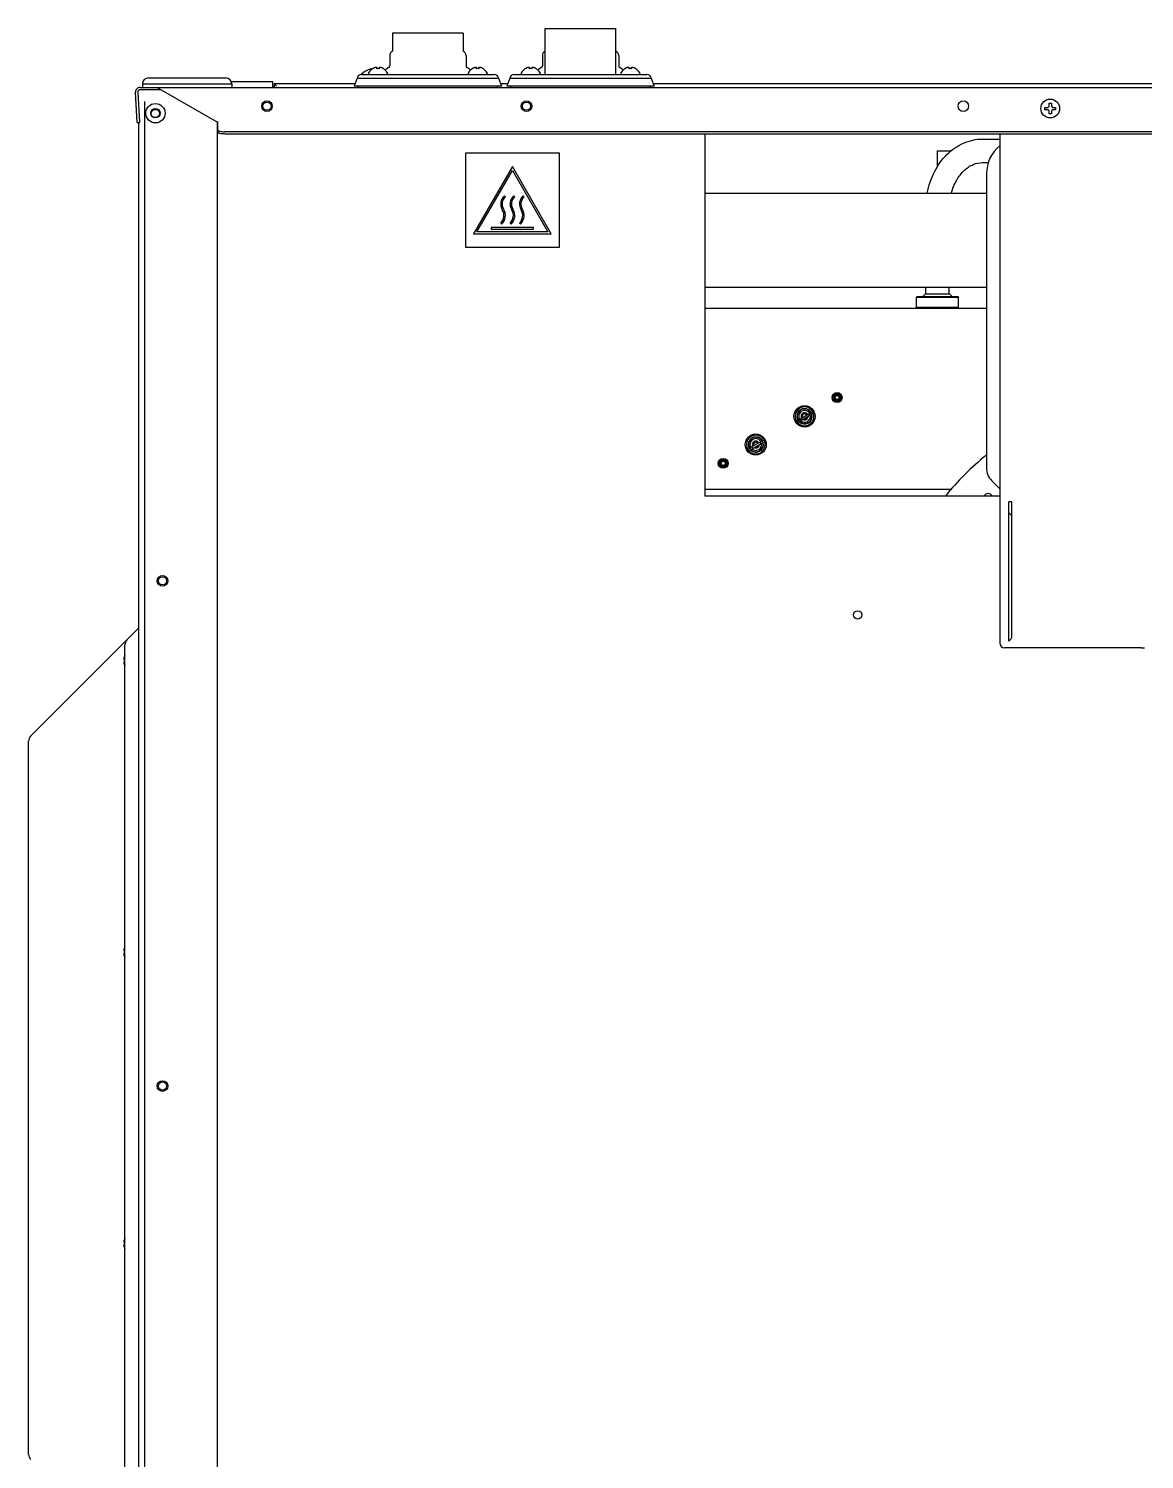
# Model space of a CAD drawing. Header units: millimetres. Extents: x 900 to 7803, y 2935 to 8583.
# Drawn here: x 900 to 1375, y 6170 to 6779 of the extents above; entities that cross this region are included whole.
import ezdxf

# ---------------------------------------------------------------- set-up
doc = ezdxf.new("R2010")
doc.units = ezdxf.units.MM
doc.header["$LTSCALE"] = 676.148
doc.layers.get('0').update_dxf_attribs({"linetype": 'CONTINUOUS'})
for name, color, linetype in [('ASSI', 7, 'CONTINUOUS'), ('CURVE', 7, 'CONTINUOUS'), ('GEOM', 7, 'CONTINUOUS'), ('PIPE', 7, 'CONTINUOUS')]:
    doc.layers.add(name, color=color, linetype=linetype)

msp = doc.modelspace()

# ---------------------------------------------------------------- linework, layer by layer
at = {"color": 7, "linetype": 'Continuous'}
for p, q in [((1119.87, 6759.53), (1119.87, 6779.03)), ((1119.87, 6779.03), (1149.87, 6779.03)), ((1149.87, 6759.53), (1149.87, 6779.03)), ((1044.72, 6761.56), (1044.72, 6761.57)), ((1046.35, 6761.98), (1046.35, 6762.01)), ((1048.08, 6762.53), (1048.06, 6762.54)), ((1048.15, 6761.98), (1048.15, 6762.53)), ((1049.15, 6762.53), (1049.15, 6761.98)), ((1049.22, 6762.53), (1049.15, 6762.53)), ((1050.95, 6762.01), (1050.95, 6761.98)), ((1088.79, 6761.98), (1088.79, 6762.01)), ((1090.52, 6762.53), (1090.5, 6762.54)), ((1090.59, 6761.98), (1090.59, 6762.53)), ((1091.59, 6762.53), (1091.59, 6761.98)), ((1091.66, 6762.53), (1091.59, 6762.53)), ((1093.39, 6762.01), (1093.39, 6761.98)), ((1111.35, 6761.98), (1111.35, 6762.01)), ((1113.08, 6762.53), (1113.06, 6762.54)), ((1113.15, 6761.98), (1113.15, 6762.53)), ((1114.15, 6762.53), (1114.15, 6761.98)), ((1114.22, 6762.53), (1114.15, 6762.53)), ((1115.95, 6762.01), (1115.95, 6761.98)), ((1153.79, 6761.98), (1153.79, 6762.01)), ((1155.52, 6762.53), (1155.5, 6762.54)), ((1155.59, 6761.98), (1155.59, 6762.53)), ((1156.59, 6762.53), (1156.59, 6761.98)), ((1156.66, 6762.53), (1156.59, 6762.53)), ((1158.39, 6762.01), (1158.39, 6761.98)), ((948.37, 6755.53), (948.39, 6754.28)), ((948.37, 6755.53), (986.37, 6755.53)), ((986.37, 6755.53), (986.35, 6754.28)), ((986.37, 6755.58), (986.37, 6755.53)), ((1334.37, 6746.03), (1334.37, 6747.33)), ((1334.37, 6747.33), (1335.37, 6747.33)), ((1335.37, 6747.33), (1335.37, 6746.03)), ((1332.57, 6744.53), (1332.57, 6745.53)), ((1332.57, 6745.53), (1333.87, 6745.53)), ((1333.87, 6744.53), (1332.57, 6744.53)), ((1333.87, 6745.53), (1334.37, 6746.03)), ((1334.37, 6744.03), (1333.87, 6744.53)), ((1334.37, 6742.73), (1334.37, 6744.03)), ((1335.37, 6742.73), (1334.37, 6742.73)), ((1335.37, 6746.03), (1335.87, 6745.53)), ((1335.87, 6744.53), (1335.37, 6744.03)), ((1335.37, 6744.03), (1335.37, 6742.73)), ((1335.87, 6745.53), (1337.17, 6745.53)), ((1337.17, 6744.53), (1335.87, 6744.53)), ((1337.17, 6745.53), (1337.17, 6744.53)), ((1187.87, 6709.03), (1307.7, 6709.03)), ((1278.17, 6665.03), (1277.87, 6664.73)), ((1277.87, 6664.73), (1295.87, 6664.73)), ((1278.17, 6665.03), (1295.57, 6665.03)), ((1295.57, 6665.03), (1295.87, 6664.73)), ((1295.87, 6660.33), (1277.87, 6660.33)), ((1226.8, 6612.03), (1233.73, 6616.03)), ((1227.2, 6611.34), (1234.13, 6615.34)), ((1227.67, 6612.53), (1228.07, 6611.84)), ((1228.53, 6613.03), (1228.93, 6612.34)), ((1232, 6615.03), (1232.4, 6614.34)), ((1232.86, 6615.53), (1233.26, 6614.84)), ((1233.73, 6616.03), (1234.13, 6615.34)), ((1226.8, 6612.03), (1227.2, 6611.34)), ((1206.02, 6600.03), (1212.94, 6604.03)), ((1206.42, 6599.34), (1213.34, 6603.34)), ((1206.88, 6600.53), (1207.28, 6599.84)), ((1207.75, 6601.03), (1208.15, 6600.34)), ((1211.21, 6603.03), (1211.61, 6602.34)), ((1212.08, 6603.53), (1212.48, 6602.84)), ((1212.94, 6604.03), (1213.34, 6603.34)), ((1206.02, 6600.03), (1206.42, 6599.34)), ((940.37, 6510.96), (940.37, 6510.94)), ((940.37, 6509.1), (940.38, 6509.03)), ((940.38, 6510.53), (940.87, 6510.53)), ((940.87, 6509.53), (940.38, 6509.53)), ((940.37, 6386.96), (940.37, 6386.94)), ((940.37, 6385.1), (940.38, 6385.03)), ((940.38, 6386.53), (940.87, 6386.53)), ((940.87, 6385.53), (940.38, 6385.53)), ((940.37, 6262.96), (940.37, 6262.94)), ((940.37, 6261.1), (940.38, 6261.03)), ((940.38, 6262.53), (940.87, 6262.53)), ((940.87, 6261.53), (940.38, 6261.53))]:
    msp.add_line(p, q, dxfattribs=at)
at = {"linetype": 'Continuous'}
for p, q in [((946.87, 5088.63), (946.87, 6739.07)), ((1187.87, 6669.03), (1307.7, 6669.03))]:
    msp.add_line(p, q, dxfattribs=at)
for centre in [(953.87, 6742.93), (956.87, 6544.03), (956.87, 6329.03)]:
    msp.add_circle(centre, 1.75, dxfattribs=at)
at = {"color": 7, "linetype": 'Continuous'}
for centre, radius, start, end in [((1041.97, 6759.32), 0.5, 133.77466, 156.17457), ((1047.47, 6753.58), 8.45, 108.99246, 133.77466), ((1047.47, 6753.58), 8.44, 100.66216, 109.02708), ((1046.44, 6757.7), 4.2, 95.51796, 97.29216), ((1046.44, 6757.72), 4.19, 94.61205, 95.51729), ((1046.44, 6757.73), 4.18, 93.74057, 94.61201), ((1046.44, 6757.73), 4.17, 93.47179, 93.74045), ((1048.84, 6757.92), 4.75, 118.9687, 121.53408), ((1048.84, 6757.93), 4.75, 118.00738, 118.96837), ((1048.84, 6757.93), 4.75, 116.68125, 118.00741), ((1048.84, 6757.93), 4.74, 115.54022, 116.6812), ((1048.83, 6757.94), 4.74, 114.57218, 115.5402), ((1048.83, 6757.94), 4.73, 113.31747, 114.5722), ((1048.83, 6757.95), 4.73, 112.54738, 113.31738), ((1048.83, 6757.95), 4.72, 111.00254, 112.54756), ((1048.83, 6757.96), 4.72, 110.5181, 111.00226), ((1048.82, 6757.97), 4.7, 108.46559, 110.51874), ((1048.81, 6757.99), 4.68, 107.37727, 108.46505), ((1048.81, 6758), 4.67, 106.39488, 107.37721), ((1048.8, 6758.03), 4.64, 104.31758, 106.39637), ((1047.91, 6760.54), 2.01, 95.14015, 97.27441), ((1047.91, 6760.56), 1.98, 94.28564, 95.13722), ((1047.91, 6760.57), 1.97, 93.02327, 94.28605), ((1047.9, 6760.58), 1.96, 91.9964, 93.02281), ((1047.9, 6760.59), 1.95, 90.92609, 91.9964), ((1047.9, 6760.59), 1.95, 88.84585, 90.92584), ((1047.9, 6760.59), 1.96, 87.62334, 88.84551), ((1047.9, 6760.58), 1.96, 86.78408, 87.62353), ((1047.9, 6760.57), 1.97, 85.39839, 86.78335), ((1047.9, 6760.54), 2.01, 82.72591, 84.7415), ((1048.66, 6758.22), 3.79, 95.07778, 97.59878), ((1048.65, 6758.23), 3.78, 92.54273, 95.07721), ((1048.65, 6758.24), 3.77, 87.4579, 92.5421), ((1048.65, 6758.23), 3.78, 84.92279, 87.45727), ((1048.65, 6758.22), 3.79, 82.40122, 84.92222), ((1049.41, 6760.56), 1.98, 94.60089, 95.25577), ((1049.41, 6760.57), 1.97, 93.21662, 94.60163), ((1049.41, 6760.58), 1.96, 92.37651, 93.21588), ((1049.4, 6760.59), 1.95, 91.15443, 92.37672), ((1049.4, 6760.59), 1.95, 89.07408, 91.15408), ((1049.4, 6760.59), 1.95, 88.00368, 89.07383), ((1049.4, 6760.58), 1.96, 86.97713, 88.00368), ((1049.4, 6760.57), 1.97, 85.71401, 86.97666), ((1049.4, 6760.56), 1.98, 84.86273, 85.7144), ((1049.4, 6760.54), 2.01, 82.72561, 84.85983), ((1048.51, 6758.03), 4.64, 73.60363, 75.68242), ((1048.5, 6758), 4.67, 72.62279, 73.60512), ((1048.49, 6757.99), 4.68, 71.53495, 72.62273), ((1048.49, 6757.97), 4.7, 69.48126, 71.53441), ((1048.48, 6757.96), 4.72, 68.99774, 69.4819), ((1048.48, 6757.95), 4.72, 67.45244, 68.99746), ((1048.48, 6757.95), 4.73, 66.68262, 67.45262), ((1048.48, 6757.94), 4.73, 65.4278, 66.68253), ((1048.47, 6757.94), 4.74, 64.45979, 65.42782), ((1048.47, 6757.93), 4.74, 63.3188, 64.45978), ((1048.47, 6757.93), 4.75, 61.99259, 63.31875), ((1048.47, 6757.93), 4.75, 61.03163, 61.99262), ((1048.47, 6757.92), 4.75, 58.46592, 61.0313), ((1091.28, 6757.92), 4.75, 118.9687, 121.53408), ((1091.27, 6757.93), 4.75, 118.00738, 118.96837), ((1091.27, 6757.93), 4.75, 116.68125, 118.00741), ((1091.27, 6757.93), 4.74, 115.54022, 116.6812), ((1091.27, 6757.94), 4.74, 114.57218, 115.5402), ((1091.27, 6757.94), 4.73, 113.31747, 114.5722), ((1091.27, 6757.95), 4.73, 112.54738, 113.31738), ((1091.26, 6757.95), 4.72, 111.00254, 112.54756), ((1091.26, 6757.96), 4.72, 110.5181, 111.00226), ((1091.26, 6757.97), 4.7, 108.46559, 110.51874), ((1091.25, 6757.99), 4.68, 107.37727, 108.46505), ((1091.25, 6758), 4.67, 106.39488, 107.37721), ((1091.24, 6758.03), 4.64, 104.31758, 106.39637), ((1090.34, 6760.54), 2.01, 95.14015, 97.27441), ((1090.34, 6760.56), 1.98, 94.28564, 95.13722), ((1090.34, 6760.57), 1.97, 93.02327, 94.28605), ((1090.34, 6760.58), 1.96, 91.9964, 93.02281), ((1090.34, 6760.59), 1.95, 90.92609, 91.9964), ((1090.34, 6760.59), 1.95, 88.84585, 90.92584), ((1090.34, 6760.59), 1.96, 87.62334, 88.84551), ((1090.34, 6760.58), 1.96, 86.78408, 87.62353), ((1090.34, 6760.57), 1.97, 85.39839, 86.78335), ((1090.34, 6760.54), 2.01, 82.72591, 84.7415), ((1091.09, 6758.22), 3.79, 95.07778, 97.59878), ((1091.09, 6758.23), 3.78, 92.54273, 95.07721), ((1091.09, 6758.24), 3.77, 87.4579, 92.5421), ((1091.09, 6758.23), 3.78, 84.92279, 87.45727), ((1091.09, 6758.22), 3.79, 82.40122, 84.92222), ((1091.84, 6760.56), 1.98, 94.60089, 95.25577), ((1091.84, 6760.57), 1.97, 93.21662, 94.60163), ((1091.84, 6760.58), 1.96, 92.37651, 93.21588), ((1091.84, 6760.59), 1.95, 91.15443, 92.37672), ((1091.84, 6760.59), 1.95, 89.07408, 91.15408), ((1091.84, 6760.59), 1.95, 88.00368, 89.07383), ((1091.84, 6760.58), 1.96, 86.97713, 88.00368), ((1091.84, 6760.57), 1.97, 85.71401, 86.97666), ((1091.84, 6760.56), 1.98, 84.86273, 85.7144), ((1091.84, 6760.54), 2.01, 82.72561, 84.85983), ((1090.94, 6758.03), 4.64, 73.60363, 75.68242), ((1090.93, 6758), 4.67, 72.62279, 73.60512), ((1090.93, 6757.99), 4.68, 71.53495, 72.62273), ((1090.92, 6757.97), 4.7, 69.48126, 71.53441), ((1090.92, 6757.96), 4.72, 68.99774, 69.4819), ((1090.92, 6757.95), 4.72, 67.45244, 68.99746), ((1090.91, 6757.95), 4.73, 66.68262, 67.45262), ((1090.91, 6757.94), 4.73, 65.4278, 66.68253), ((1090.91, 6757.94), 4.74, 64.45979, 65.42782), ((1090.91, 6757.93), 4.74, 63.3188, 64.45978), ((1090.91, 6757.93), 4.75, 61.99259, 63.31875), ((1090.91, 6757.93), 4.75, 61.03163, 61.99262), ((1090.9, 6757.92), 4.75, 58.46592, 61.0313), ((1113.84, 6757.92), 4.75, 118.9687, 121.53408), ((1113.84, 6757.93), 4.75, 118.00738, 118.96837), ((1113.84, 6757.93), 4.75, 116.68125, 118.00741), ((1113.84, 6757.93), 4.74, 115.54022, 116.6812), ((1113.83, 6757.94), 4.74, 114.57218, 115.5402), ((1113.83, 6757.94), 4.73, 113.31747, 114.5722), ((1113.83, 6757.95), 4.73, 112.54738, 113.31738), ((1113.83, 6757.95), 4.72, 111.00254, 112.54756), ((1113.83, 6757.96), 4.72, 110.5181, 111.00226), ((1113.82, 6757.97), 4.7, 108.46559, 110.51874), ((1113.81, 6757.99), 4.68, 107.37727, 108.46505), ((1113.81, 6758), 4.67, 106.39488, 107.37721), ((1113.8, 6758.03), 4.64, 104.31758, 106.39637), ((1112.91, 6760.54), 2.01, 95.14015, 97.27441), ((1112.91, 6760.56), 1.98, 94.28564, 95.13722), ((1112.91, 6760.57), 1.97, 93.02327, 94.28605), ((1112.9, 6760.58), 1.96, 91.9964, 93.02281), ((1112.9, 6760.59), 1.95, 90.92609, 91.9964), ((1112.9, 6760.59), 1.95, 88.84585, 90.92584), ((1112.9, 6760.59), 1.96, 87.62334, 88.84551), ((1112.9, 6760.58), 1.96, 86.78408, 87.62353), ((1112.9, 6760.57), 1.97, 85.39839, 86.78335), ((1112.9, 6760.54), 2.01, 82.72591, 84.7415), ((1113.66, 6758.22), 3.79, 95.07778, 97.59878), ((1113.65, 6758.23), 3.78, 92.54273, 95.07721), ((1113.65, 6758.24), 3.77, 87.4579, 92.5421), ((1113.65, 6758.23), 3.78, 84.92279, 87.45727), ((1113.65, 6758.22), 3.79, 82.40122, 84.92222), ((1114.41, 6760.56), 1.98, 94.60089, 95.25577), ((1114.41, 6760.57), 1.97, 93.21662, 94.60163), ((1114.41, 6760.58), 1.96, 92.37651, 93.21588), ((1114.4, 6760.59), 1.95, 91.15443, 92.37672), ((1114.4, 6760.59), 1.95, 89.07408, 91.15408), ((1114.4, 6760.59), 1.95, 88.00368, 89.07383), ((1114.4, 6760.58), 1.96, 86.97713, 88.00368), ((1114.4, 6760.57), 1.97, 85.71401, 86.97666), ((1114.4, 6760.56), 1.98, 84.86273, 85.7144), ((1114.4, 6760.54), 2.01, 82.72561, 84.85983), ((1113.51, 6758.03), 4.64, 73.60363, 75.68242), ((1113.5, 6758), 4.67, 72.62279, 73.60512), ((1113.49, 6757.99), 4.68, 71.53495, 72.62273), ((1113.49, 6757.97), 4.7, 69.48126, 71.53441), ((1113.48, 6757.96), 4.72, 68.99774, 69.4819), ((1113.48, 6757.95), 4.72, 67.45244, 68.99746), ((1113.48, 6757.95), 4.73, 66.68262, 67.45262), ((1113.48, 6757.94), 4.73, 65.4278, 66.68253), ((1113.47, 6757.94), 4.74, 64.45979, 65.42782), ((1113.47, 6757.93), 4.74, 63.3188, 64.45978), ((1113.47, 6757.93), 4.75, 61.99259, 63.31875), ((1113.47, 6757.93), 4.75, 61.03163, 61.99262), ((1113.47, 6757.92), 4.75, 58.46592, 61.0313), ((1156.28, 6757.92), 4.75, 118.9687, 121.53408), ((1156.27, 6757.93), 4.75, 118.00738, 118.96837), ((1156.27, 6757.93), 4.75, 116.68125, 118.00741), ((1156.27, 6757.93), 4.74, 115.54022, 116.6812), ((1156.27, 6757.94), 4.74, 114.57218, 115.5402), ((1156.27, 6757.94), 4.73, 113.31747, 114.5722), ((1156.27, 6757.95), 4.73, 112.54738, 113.31738), ((1156.26, 6757.95), 4.72, 111.00254, 112.54756), ((1156.26, 6757.96), 4.72, 110.5181, 111.00226), ((1156.26, 6757.97), 4.7, 108.46559, 110.51874), ((1156.25, 6757.99), 4.68, 107.37727, 108.46505), ((1156.25, 6758), 4.67, 106.39488, 107.37721), ((1156.24, 6758.03), 4.64, 104.31758, 106.39637), ((1155.34, 6760.54), 2.01, 95.14015, 97.27441), ((1155.34, 6760.56), 1.98, 94.28564, 95.13722), ((1155.34, 6760.57), 1.97, 93.02327, 94.28605), ((1155.34, 6760.58), 1.96, 91.9964, 93.02281), ((1155.34, 6760.59), 1.95, 90.92609, 91.9964), ((1155.34, 6760.59), 1.95, 88.84585, 90.92584), ((1155.34, 6760.59), 1.96, 87.62334, 88.84551), ((1155.34, 6760.58), 1.96, 86.78408, 87.62353), ((1155.34, 6760.57), 1.97, 85.39839, 86.78335), ((1155.34, 6760.54), 2.01, 82.72591, 84.7415), ((1156.09, 6758.22), 3.79, 95.07778, 97.59878), ((1156.09, 6758.23), 3.78, 92.54273, 95.07721), ((1156.09, 6758.24), 3.77, 87.4579, 92.5421), ((1156.09, 6758.23), 3.78, 84.92279, 87.45727), ((1156.09, 6758.22), 3.79, 82.40122, 84.92222), ((1156.84, 6760.56), 1.98, 94.60089, 95.25577), ((1156.84, 6760.57), 1.97, 93.21662, 94.60163), ((1156.84, 6760.58), 1.96, 92.37651, 93.21588), ((1156.84, 6760.59), 1.95, 91.15443, 92.37672), ((1156.84, 6760.59), 1.95, 89.07408, 91.15408), ((1156.84, 6760.59), 1.95, 88.00368, 89.07383), ((1156.84, 6760.58), 1.96, 86.97713, 88.00368), ((1156.84, 6760.57), 1.97, 85.71401, 86.97666), ((1156.84, 6760.56), 1.98, 84.86273, 85.7144), ((1156.84, 6760.54), 2.01, 82.72561, 84.85983), ((1155.94, 6758.03), 4.64, 73.60363, 75.68242), ((1155.93, 6758), 4.67, 72.62279, 73.60512), ((1155.93, 6757.99), 4.68, 71.53495, 72.62273), ((1155.92, 6757.97), 4.7, 69.48126, 71.53441), ((1155.92, 6757.96), 4.72, 68.99774, 69.4819), ((1155.92, 6757.95), 4.72, 67.45244, 68.99746), ((1155.91, 6757.95), 4.73, 66.68262, 67.45262), ((1155.91, 6757.94), 4.73, 65.4278, 66.68253), ((1155.91, 6757.94), 4.74, 64.45979, 65.42782), ((1155.91, 6757.93), 4.74, 63.3188, 64.45978), ((1155.91, 6757.93), 4.75, 61.99259, 63.31875), ((1155.91, 6757.93), 4.75, 61.03163, 61.99262), ((1155.9, 6757.92), 4.75, 58.46592, 61.0313), ((948.64, 6754.28), 0.25, 181, 270), ((986.1, 6754.28), 0.25, 270, 359), ((1230.26, 6614.03), 1, 30, 210), ((1230.26, 6614.03), 1, 263.1301, 336.8699), ((1209.48, 6602.03), 1, 30, 210), ((1209.48, 6602.03), 1, 263.1301, 336.8699), ((942.33, 6510.78), 1.97, 175.39839, 176.78335), ((942.32, 6510.78), 1.96, 176.78408, 177.62353), ((942.32, 6510.78), 1.96, 177.62334, 178.84551), ((942.31, 6510.78), 1.95, 178.84585, 180.92584), ((942.31, 6510.78), 1.95, 180.92609, 181.9964), ((942.32, 6510.78), 1.96, 181.9964, 183.02281), ((942.33, 6510.78), 1.97, 183.02327, 184.28605), ((942.33, 6509.28), 1.97, 175.71401, 176.97666), ((942.32, 6509.28), 1.96, 176.97713, 178.00368), ((942.31, 6509.28), 1.95, 178.00368, 179.07383), ((942.31, 6509.28), 1.95, 179.07408, 181.15408), ((942.32, 6509.28), 1.95, 181.15443, 182.37672), ((942.32, 6509.28), 1.96, 182.37651, 183.21588), ((942.33, 6509.28), 1.97, 183.21662, 184.60163), ((942.37, 6510.78), 2.01, 172.72591, 174.7415), ((942.34, 6510.78), 1.98, 184.28564, 185.13722), ((942.37, 6510.79), 2.01, 185.14015, 187.27441), ((942.37, 6509.28), 2.01, 172.72561, 174.85983), ((942.34, 6509.28), 1.98, 174.86273, 175.7144), ((942.35, 6509.28), 1.98, 184.60089, 185.25577), ((944.87, 6509.88), 4.64, 163.60363, 165.68242), ((944.87, 6510.18), 4.64, 194.31758, 196.39637), ((944.9, 6509.88), 4.67, 162.62279, 163.60512), ((944.91, 6509.87), 4.68, 161.53495, 162.62273), ((944.93, 6509.87), 4.7, 159.48126, 161.53441), ((944.94, 6509.86), 4.72, 158.99774, 159.4819), ((944.95, 6509.86), 4.72, 157.45244, 158.99746), ((944.96, 6509.86), 4.73, 156.68262, 157.45262), ((944.96, 6509.85), 4.73, 155.4278, 156.68253), ((944.97, 6509.85), 4.74, 154.45979, 155.42782), ((944.97, 6509.85), 4.74, 153.3188, 154.45978), ((944.97, 6509.85), 4.75, 151.99259, 153.31875), ((944.98, 6509.85), 4.75, 151.03163, 151.99262), ((944.98, 6509.85), 4.75, 149.78159, 151.03154), ((944.9, 6510.19), 4.67, 196.39488, 197.37721), ((944.91, 6510.19), 4.68, 197.37727, 198.46505), ((944.93, 6510.2), 4.7, 198.46559, 200.51874), ((944.94, 6510.2), 4.72, 200.5181, 201.00226), ((944.95, 6510.2), 4.72, 201.00254, 202.54756), ((944.96, 6510.21), 4.73, 202.54738, 203.31738), ((944.96, 6510.21), 4.73, 203.31747, 204.5722), ((944.97, 6510.21), 4.74, 204.57218, 205.5402), ((944.97, 6510.21), 4.74, 205.54022, 206.6812), ((944.97, 6510.21), 4.75, 206.68125, 208.00741), ((944.98, 6510.22), 4.75, 208.00738, 208.96837), ((944.98, 6510.22), 4.75, 208.96847, 210.21826), ((944.87, 6385.88), 4.64, 163.60363, 165.68242), ((944.9, 6385.88), 4.67, 162.62279, 163.60512), ((944.91, 6385.87), 4.68, 161.53495, 162.62273), ((944.93, 6385.87), 4.7, 159.48126, 161.53441), ((944.94, 6385.86), 4.72, 158.99774, 159.4819), ((944.95, 6385.86), 4.72, 157.45244, 158.99746), ((944.96, 6385.86), 4.73, 156.68262, 157.45262), ((944.96, 6385.85), 4.73, 155.4278, 156.68253), ((944.97, 6385.85), 4.74, 154.45979, 155.42782), ((944.97, 6385.85), 4.74, 153.3188, 154.45978), ((944.97, 6385.85), 4.75, 151.99259, 153.31875), ((944.98, 6385.85), 4.75, 151.03163, 151.99262), ((944.98, 6385.85), 4.75, 149.78159, 151.03154), ((942.33, 6386.78), 1.97, 175.39839, 176.78335), ((942.32, 6386.78), 1.96, 176.78408, 177.62353), ((942.32, 6386.78), 1.96, 177.62334, 178.84551), ((942.31, 6386.78), 1.95, 178.84585, 180.92584), ((942.31, 6386.78), 1.95, 180.92609, 181.9964), ((942.32, 6386.78), 1.96, 181.9964, 183.02281), ((942.33, 6386.78), 1.97, 183.02327, 184.28605), ((942.33, 6385.28), 1.97, 175.71401, 176.97666), ((942.32, 6385.28), 1.96, 176.97713, 178.00368), ((942.31, 6385.28), 1.95, 178.00368, 179.07383), ((942.31, 6385.28), 1.95, 179.07408, 181.15408), ((942.32, 6385.28), 1.95, 181.15443, 182.37672), ((942.32, 6385.28), 1.96, 182.37651, 183.21588), ((942.33, 6385.28), 1.97, 183.21662, 184.60163), ((942.37, 6386.78), 2.01, 172.72591, 174.7415), ((942.34, 6386.78), 1.98, 184.28564, 185.13722), ((942.37, 6386.79), 2.01, 185.14015, 187.27441), ((942.37, 6385.28), 2.01, 172.72561, 174.85983), ((942.34, 6385.28), 1.98, 174.86273, 175.7144), ((942.35, 6385.28), 1.98, 184.60089, 185.25577), ((944.87, 6386.18), 4.64, 194.31758, 196.39637), ((944.9, 6386.19), 4.67, 196.39488, 197.37721), ((944.91, 6386.19), 4.68, 197.37727, 198.46505), ((944.93, 6386.2), 4.7, 198.46559, 200.51874), ((944.94, 6386.2), 4.72, 200.5181, 201.00226), ((944.95, 6386.2), 4.72, 201.00254, 202.54756), ((944.96, 6386.21), 4.73, 202.54738, 203.31738), ((944.96, 6386.21), 4.73, 203.31747, 204.5722), ((944.97, 6386.21), 4.74, 204.57218, 205.5402), ((944.97, 6386.21), 4.74, 205.54022, 206.6812), ((944.97, 6386.21), 4.75, 206.68125, 208.00741), ((944.98, 6386.22), 4.75, 208.00738, 208.96837), ((944.98, 6386.22), 4.75, 208.96847, 210.21826), ((942.33, 6262.78), 1.97, 175.39839, 176.78335), ((942.32, 6262.78), 1.96, 176.78408, 177.62353), ((942.32, 6262.78), 1.96, 177.62334, 178.84551), ((942.31, 6262.78), 1.95, 178.84585, 180.92584), ((942.31, 6262.78), 1.95, 180.92609, 181.9964), ((942.32, 6262.78), 1.96, 181.9964, 183.02281), ((942.33, 6262.78), 1.97, 183.02327, 184.28605), ((942.33, 6261.28), 1.97, 175.71401, 176.97666), ((942.32, 6261.28), 1.96, 176.97713, 178.00368), ((942.31, 6261.28), 1.95, 178.00368, 179.07383), ((942.31, 6261.28), 1.95, 179.07408, 181.15408), ((942.32, 6261.28), 1.95, 181.15443, 182.37672), ((942.32, 6261.28), 1.96, 182.37651, 183.21588), ((942.33, 6261.28), 1.97, 183.21662, 184.60163), ((942.37, 6262.78), 2.01, 172.72591, 174.7415), ((942.34, 6262.78), 1.98, 184.28564, 185.13722), ((942.37, 6262.79), 2.01, 185.14015, 187.27441), ((942.37, 6261.28), 2.01, 172.72561, 174.85983), ((942.34, 6261.28), 1.98, 174.86273, 175.7144), ((942.35, 6261.28), 1.98, 184.60089, 185.25577), ((944.87, 6261.88), 4.64, 163.60363, 165.68242), ((944.87, 6262.18), 4.64, 194.31758, 196.39637), ((944.9, 6261.88), 4.67, 162.62279, 163.60512), ((944.9, 6262.19), 4.67, 196.39488, 197.37721), ((944.91, 6261.87), 4.68, 161.53495, 162.62273), ((944.91, 6262.19), 4.68, 197.37727, 198.46505), ((944.93, 6261.87), 4.7, 159.48126, 161.53441), ((944.93, 6262.2), 4.7, 198.46559, 200.51874), ((944.94, 6261.86), 4.72, 158.99774, 159.4819), ((944.94, 6262.2), 4.72, 200.5181, 201.00226), ((944.95, 6261.86), 4.72, 157.45244, 158.99746), ((944.95, 6262.2), 4.72, 201.00254, 202.54756), ((944.96, 6261.86), 4.73, 156.68262, 157.45262), ((944.96, 6262.21), 4.73, 202.54738, 203.31738), ((944.96, 6261.85), 4.73, 155.4278, 156.68253), ((944.96, 6262.21), 4.73, 203.31747, 204.5722), ((944.97, 6261.85), 4.74, 154.45979, 155.42782), ((944.97, 6262.21), 4.74, 204.57218, 205.5402), ((944.97, 6261.85), 4.74, 153.3188, 154.45978), ((944.97, 6262.21), 4.74, 205.54022, 206.6812), ((944.97, 6261.85), 4.75, 151.99259, 153.31875), ((944.97, 6262.21), 4.75, 206.68125, 208.00741), ((944.98, 6261.85), 4.75, 151.03163, 151.99262), ((944.98, 6262.22), 4.75, 208.00738, 208.96837), ((944.98, 6261.85), 4.75, 149.78159, 151.03154), ((944.98, 6262.22), 4.75, 208.96847, 210.21826)]:
    msp.add_arc(centre, radius, start, end, dxfattribs=at)
at = {"layer": 'ASSI', "linetype": 'Continuous'}
for p, q in [((1041.57, 6759.53), (1098.17, 6759.53)), ((1106.57, 6759.53), (1163.17, 6759.53)), ((1039.79, 6757.95), (1038.48, 6754.53)), ((1039.79, 6757.95), (1099.96, 6757.95)), ((1099.96, 6757.95), (1101.26, 6754.53)), ((1104.79, 6757.95), (1103.48, 6754.53)), ((1104.79, 6757.95), (1164.96, 6757.95)), ((1164.96, 6757.95), (1166.26, 6754.53))]:
    msp.add_line(p, q, dxfattribs=at)
at = {"layer": 'ASSI', "color": 7, "linetype": 'Continuous'}
for p, q in [((1044.65, 6760.13), (1044.65, 6759.93)), ((1052.65, 6760.13), (1052.65, 6759.93)), ((1087.09, 6760.13), (1087.09, 6759.93)), ((1095.09, 6760.13), (1095.09, 6759.93)), ((1109.65, 6760.13), (1109.65, 6759.93)), ((1117.65, 6760.13), (1117.65, 6759.93)), ((1152.09, 6760.13), (1152.09, 6759.93)), ((1160.09, 6760.13), (1160.09, 6759.93)), ((1277.87, 6660.33), (1277.87, 6664.73)), ((1280.57, 6665.03), (1281.77, 6666.23)), ((1281.77, 6666.23), (1291.97, 6666.23)), ((1293.17, 6665.03), (1291.97, 6666.23)), ((1295.87, 6660.33), (1295.87, 6664.73))]:
    msp.add_line(p, q, dxfattribs=at)
at = {"layer": 'ASSI', "linetype": 'Continuous'}
for centre, radius in [((1001.37, 6746.03), 2.25), ((1001.37, 6746.03), 1.75), ((1111.87, 6746.03), 2.25), ((1111.87, 6746.03), 1.75), ((1297.87, 6746.03), 2.25), ((1230.26, 6614.03), 4.5), ((1209.48, 6602.03), 4.5), ((956.87, 6544.03), 2.25), ((1252.87, 6529.53), 1.75), ((956.87, 6329.03), 2.25)]:
    msp.add_circle(centre, radius, dxfattribs=at)
at = {"layer": 'ASSI', "color": 7, "linetype": 'Continuous'}
msp.add_circle((1334.87, 6745.03), 4, dxfattribs=at)
for centre, radius, start, end in [((1055.67, 6767.53), 2.05, 113.17383, 180), ((1084.07, 6767.53), 2.05, 0, 66.82617), ((1120.67, 6767.53), 2.05, 113.17383, 180), ((1149.07, 6767.53), 2.05, 0, 66.82617), ((1047.47, 6753.58), 8.45, 108.99246, 133.77466), ((1045.05, 6760.13), 0.4, 149.69882, 180), ((1045.05, 6759.93), 0.4, 180, 270), ((1048.85, 6757.91), 4.8, 121.45793, 149.69882), ((1048.46, 6757.91), 4.8, 30.30118, 58.54207), ((1054.87, 6758.53), 4.25, 113.95008, 137.71021), ((1052.25, 6759.93), 0.4, 270, 360), ((1052.25, 6760.13), 0.4, 0, 30.30118), ((1084.87, 6758.53), 4.25, 42.28979, 66.04992), ((1087.49, 6760.13), 0.4, 149.69882, 180), ((1087.49, 6759.93), 0.4, 180, 270), ((1091.29, 6757.91), 4.8, 121.45793, 149.69882), ((1090.89, 6757.91), 4.8, 30.30118, 58.54207), ((1094.69, 6759.93), 0.4, 270, 360), ((1094.69, 6760.13), 0.4, 0, 30.30118), ((1110.05, 6760.13), 0.4, 149.69882, 180), ((1110.05, 6759.93), 0.4, 180, 270), ((1113.85, 6757.91), 4.8, 121.45793, 149.69882), ((1113.46, 6757.91), 4.8, 30.30118, 58.54207), ((1119.87, 6758.53), 4.25, 113.95008, 137.71021), ((1117.25, 6759.93), 0.4, 270, 360), ((1117.25, 6760.13), 0.4, 0, 30.30118), ((1149.87, 6758.53), 4.25, 42.28979, 66.04992), ((1152.49, 6760.13), 0.4, 149.69882, 180), ((1152.49, 6759.93), 0.4, 180, 270), ((1156.29, 6757.91), 4.8, 121.45793, 149.69882), ((1155.89, 6757.91), 4.8, 30.30118, 58.54207), ((1159.69, 6759.93), 0.4, 270, 360), ((1159.69, 6760.13), 0.4, 0, 30.30118), ((1230.26, 6614.03), 4, 30, 210), ((1230.26, 6614.03), 3.12, 30, 210), ((1230.26, 6614.03), 4, 221.56049, 18.43951), ((1230.26, 6614.03), 3.12, 224.91333, 15.08667), ((1209.48, 6602.03), 4, 30, 210), ((1209.48, 6602.03), 3.12, 30, 210), ((1209.48, 6602.03), 4, 221.56049, 18.43951), ((1209.48, 6602.03), 3.12, 224.91333, 15.08667), ((1308.45, 6579.45), 1.75, 19.6345, 160.3655)]:
    msp.add_arc(centre, radius, start, end, dxfattribs=at)
at = {"layer": 'ASSI', "linetype": 'Continuous'}
for centre, start, end in [((1041.57, 6757.73), 90, 173.00567), ((1098.17, 6757.73), 6.99433, 90), ((1106.57, 6757.73), 90, 173.00567), ((1163.17, 6757.73), 6.99433, 90)]:
    msp.add_arc(centre, 1.8, start, end, dxfattribs=at)
at = {"layer": 'CURVE', "color": 40, "linetype": 'Continuous'}
for p, q in [((1286.87, 6720.36), (1286.87, 6727.03)), ((1286.87, 6727.03), (1292.65, 6727.03))]:
    msp.add_line(p, q, dxfattribs=at)
at = {"layer": 'GEOM', "color": 7, "linetype": 'Continuous'}
for p, q in [((1054.87, 6777.03), (1054.87, 6769.4)), ((1084.87, 6777.03), (1054.87, 6777.03)), ((1084.87, 6777.03), (1084.87, 6769.4)), ((1053.62, 6767.53), (1053.62, 6763.15)), ((1086.12, 6767.53), (1086.12, 6763.15)), ((1118.62, 6767.53), (1118.62, 6763.15)), ((1151.12, 6767.53), (1151.12, 6763.15)), ((956.17, 6753.03), (947.37, 6753.03)), ((948.37, 6755.58), (948.37, 6755.53)), ((950.87, 6758.03), (983.87, 6758.03)), ((986.37, 6755.58), (986.37, 6755.53)), ((1003.87, 6754.03), (1003.87, 6756.53)), ((1003.87, 6754.53), (1004.37, 6754.53)), ((1004.37, 6755.53), (1004.37, 6754.03)), ((1038.86, 6755.53), (1004.37, 6755.53)), ((1004.37, 6755.53), (1005.37, 6754.53)), ((1103.86, 6755.53), (1100.88, 6755.53)), ((1593.86, 6755.53), (1165.88, 6755.53)), ((946.37, 6751.98), (947.05, 6739.08)), ((946.05, 6739.03), (947.05, 6739.08)), ((980.42, 6735.93), (980.42, 6734.96)), ((1776.32, 6734.18), (983.42, 6734.18)), ((1313.37, 6734.18), (1313.37, 6517.53)), ((1085.87, 6726.03), (1085.87, 6686.03)), ((1125.87, 6726.03), (1085.87, 6726.03)), ((1125.87, 6686.03), (1125.87, 6726.03)), ((1105.87, 6720.32), (1089.37, 6691.74)), ((1090.76, 6692.54), (1105.87, 6718.72)), ((1122.37, 6691.74), (1105.87, 6720.32)), ((1105.87, 6718.72), (1120.99, 6692.54)), ((1307.7, 6717.22), (1307.7, 6592.17)), ((1102.87, 6707.38), (1102.49, 6707.84)), ((1106.87, 6707.38), (1106.49, 6707.84)), ((1110.87, 6707.38), (1110.49, 6707.84)), ((1089.37, 6691.74), (1122.37, 6691.74)), ((1120.99, 6692.54), (1090.76, 6692.54)), ((1096.87, 6694.34), (1096.87, 6693.74)), ((1114.87, 6694.34), (1096.87, 6694.34)), ((1096.87, 6693.74), (1114.87, 6693.74)), ((1100.87, 6696.28), (1101.29, 6695.84)), ((1104.87, 6696.28), (1105.29, 6695.84)), ((1108.87, 6696.28), (1109.29, 6695.84)), ((1114.87, 6693.74), (1114.87, 6694.34)), ((1085.87, 6686.03), (1125.87, 6686.03)), ((1228.7, 6616.74), (1227.97, 6616.31)), ((1231.83, 6611.33), (1231.09, 6610.9)), ((1208.65, 6605.16), (1207.92, 6604.74)), ((1211.78, 6599.75), (1211.04, 6599.33)), ((1310.04, 6586.52), (1313.37, 6583.19)), ((1317.22, 6518.38), (1317.22, 6577.6)), ((1318.53, 6577.6), (1317.22, 6577.6)), ((1318.53, 6523.07), (1318.53, 6577.6)), ((900.75, 6477.91), (946.87, 6524.03)), ((940.87, 6131.27), (940.87, 6516.79)), ((1373.54, 6515.53), (1315.37, 6515.53)), ((1317.22, 6518.38), (1318.41, 6519.57)), ((899.87, 6172.27), (899.87, 6475.79))]:
    msp.add_line(p, q, dxfattribs=at)
at = {"layer": 'GEOM', "linetype": 'Continuous'}
for p, q in [((947.37, 6754.03), (1812.37, 6754.03)), ((980.42, 6739.03), (954.44, 6754.03)), ((986.14, 6756.53), (1003.87, 6756.53)), ((1039.79, 6757.95), (1038.48, 6754.53)), ((1101.26, 6754.53), (1038.48, 6754.53)), ((1099.96, 6757.95), (1101.26, 6754.53)), ((1104.79, 6757.95), (1103.48, 6754.53)), ((1166.26, 6754.53), (1103.48, 6754.53)), ((1164.96, 6757.95), (1166.26, 6754.53)), ((946.05, 6739.03), (945.38, 6751.93)), ((949.37, 5628.03), (949.37, 6748.03)), ((980.37, 5625.03), (980.37, 6739.03)), ((980.42, 6735.93), (980.42, 6739.53)), ((1776.32, 6735.15), (983.42, 6735.15)), ((1187.87, 6734.18), (1187.87, 6580.03)), ((1187.87, 6660.03), (1307.7, 6660.03)), ((1187.87, 6583.03), (1292.93, 6583.03)), ((1313.37, 6580.03), (1187.87, 6580.03))]:
    msp.add_line(p, q, dxfattribs=at)
at = {"layer": 'GEOM', "color": 7, "linetype": 'Continuous'}
for centre, radius in [((953.87, 6743.03), 4.12), ((953.87, 6743.03), 2), ((1244.12, 6622.03), 2.1), ((1244.12, 6622.03), 1.81), ((1244.12, 6622.03), 1.34), ((1244.12, 6622.03), 1.2), ((1244.12, 6622.03), 0.857), ((1195.62, 6594.03), 2.1), ((1195.62, 6594.03), 1.81), ((1195.62, 6594.03), 1.34), ((1195.62, 6594.03), 1.2), ((1195.62, 6594.03), 0.857)]:
    msp.add_circle(centre, radius, dxfattribs=at)
for centre, radius, start, end in [((1052.82, 6763.15), 0.8, 293.95008, 360), ((1086.92, 6763.15), 0.8, 180, 246.04992), ((1084.87, 6758.53), 4.25, 42.29716, 66.04992), ((1117.82, 6763.15), 0.8, 293.95008, 360), ((1151.92, 6763.15), 0.8, 180, 246.04992), ((1149.87, 6758.53), 4.25, 42.29716, 66.04992), ((947.37, 6752.03), 1, 90, 183), ((950.87, 6755.53), 2.5, 90, 179), ((983.87, 6755.53), 2.5, 1, 90), ((1040.72, 6754.83), 0.8, 202.34573, 270), ((1099.03, 6754.83), 0.8, 270, 337.65427), ((1105.72, 6754.83), 0.8, 202.34573, 270), ((1164.03, 6754.83), 0.8, 270, 337.65427), ((1105.39, 6704.38), 4.52, 130.00885, 212.31187), ((1105.39, 6704.38), 3.92, 130.00885, 212.31187), ((1109.39, 6704.38), 4.52, 130.00885, 212.31187), ((1109.39, 6704.38), 3.92, 130.00885, 212.31187), ((1113.39, 6704.38), 4.52, 130.00885, 212.31187), ((1113.39, 6704.38), 3.92, 130.00885, 212.31187), ((1097.75, 6699.55), 4.52, 313.65404, 32.31187), ((1097.75, 6699.55), 5.12, 313.65404, 32.31187), ((1101.75, 6699.55), 4.52, 313.65404, 32.31187), ((1101.75, 6699.55), 5.12, 313.65404, 32.31187), ((1105.75, 6699.55), 4.52, 313.65404, 32.31187), ((1105.75, 6699.55), 5.12, 313.65404, 32.31187), ((1230.26, 6614.03), 3.25, 30, 210), ((1230.26, 6614.03), 2.5, 30, 210), ((1230.26, 6614.03), 3.25, 224.29473, 15.70527), ((1230.26, 6614.03), 2.5, 228.68181, 11.31819), ((1230.26, 6614.03), 1.5, 30, 210), ((1230.26, 6614.03), 1.5, 242.33879, 357.66121), ((1209.48, 6602.03), 3.25, 30, 210), ((1209.48, 6602.03), 2.5, 30, 210), ((1209.48, 6602.03), 3.25, 224.29473, 15.70527), ((1209.48, 6602.03), 2.5, 228.68181, 11.31819), ((1209.48, 6602.03), 1.5, 30, 210), ((1209.48, 6602.03), 1.5, 242.33879, 357.66121), ((1379.87, 6508.03), 115, 128.98152, 141.21962), ((943.87, 6516.79), 3, 135, 180), ((902.87, 6475.79), 3, 135, 180), ((902.87, 6172.27), 3, 180, 225)]:
    msp.add_arc(centre, radius, start, end, dxfattribs=at)
at = {"layer": 'GEOM', "linetype": 'Continuous'}
msp.add_arc((947.37, 6752.03), 2, 90, 183, dxfattribs=at)
at = {"layer": 'GEOM', "color": 7, "linetype": 'Continuous'}
for centre, major_axis, ratio, start_param, end_param in [((1323.21, 6717.2), (-10.97, 10.97), 0.998783, -0.098149, 0.784789), ((1315.7, 6592.18), (-5.66, -5.66), 0.998783, -0.784789, 0), ((1320.93, 6576.32), (3.55, 3.55), 0.997265, -3.197518, -2.856411), ((1318.41, 6523.07), (0, 3.5), 0.034921, -3.106686, -1.570796), ((1315.37, 6517.53), (1.42, 1.42), 0.998783, -3.926382, -2.356803), ((1373.54, 6515.58), (1.5, 0), 0.034921, -1.570796, -0.339837)]:
    msp.add_ellipse(centre, major_axis=major_axis, ratio=ratio, start_param=start_param, end_param=end_param, dxfattribs=at)
at = {"layer": 'GEOM', "linetype": 'Continuous'}
msp.add_open_spline([(980.42, 6735.93), (980.42, 6735.8), (980.63, 6735.62), (980.95, 6735.48), (981.49, 6735.31), (982.33, 6735.18), (983.04, 6735.15), (983.42, 6735.15)], degree=3, knots=[0, 0, 0, 0, 0.116699, 0.212618, 0.33444, 0.642019, 1, 1, 1, 1], dxfattribs=at)
at = {"layer": 'GEOM', "color": 7, "linetype": 'Continuous'}
msp.add_open_spline([(983.42, 6734.18), (983.04, 6734.18), (982.33, 6734.22), (981.49, 6734.35), (980.95, 6734.51), (980.63, 6734.65), (980.42, 6734.83), (980.42, 6734.96)], degree=3, knots=[0, 0, 0, 0, 0.357981, 0.66556, 0.787382, 0.883301, 1, 1, 1, 1], dxfattribs=at)
at = {"layer": 'PIPE', "color": 7, "linetype": 'Continuous'}
for p, q in [((1306.02, 6732.03), (1313.37, 6732.03)), ((1306.02, 6722.03), (1308.5, 6722.03)), ((1281.87, 6666.23), (1281.87, 6669.03)), ((1291.87, 6666.23), (1291.87, 6669.03))]:
    msp.add_line(p, q, dxfattribs=at)
for points, knots in [([(1282.53, 6709.03), (1283.13, 6712.15), (1285.1, 6718.12), (1290.37, 6725.66), (1297.57, 6730.79), (1303.26, 6732.03), (1306.02, 6732.03)], [0, 0, 0, 0, 0.268425, 0.523845, 0.765922, 1, 1, 1, 1]), ([(1292.79, 6709.04), (1293.3, 6710.94), (1294.7, 6714.46), (1297.92, 6718.72), (1301.8, 6721.4), (1304.68, 6722.03), (1306.02, 6722.03)], [0, 0, 0, 0, 0.299215, 0.566741, 0.79698, 1, 1, 1, 1])]:
    msp.add_open_spline(points, degree=3, knots=knots, dxfattribs=at)

doc.saveas('drawing.dxf')
